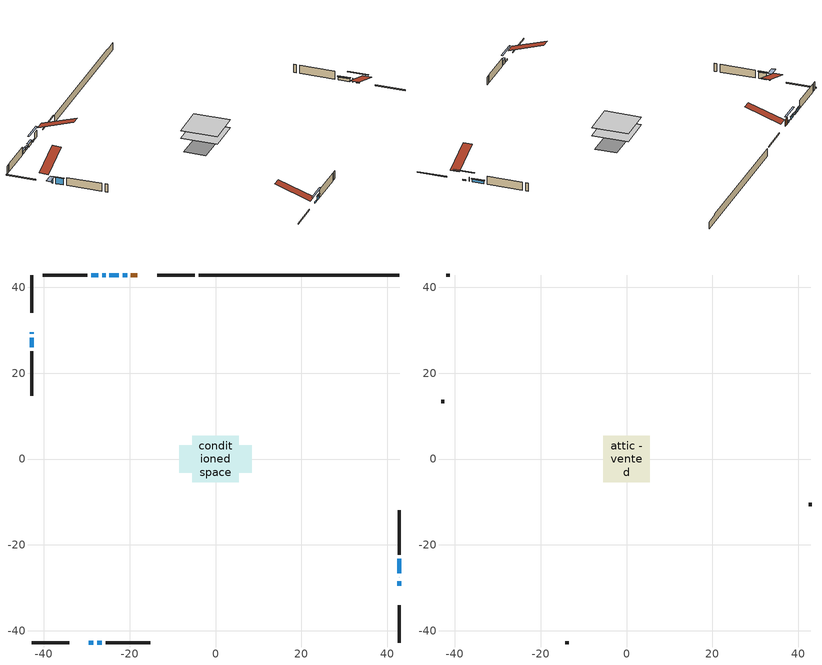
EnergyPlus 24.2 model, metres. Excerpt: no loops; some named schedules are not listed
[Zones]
conditioned space
 floor adiabatic (AdiabaticFloorConstruction): -5.37,-5.37 -5.37,5.37 5.37,5.37 5.37,-5.37 z0.49
 floor foundation (Slab1 construction): -8.45,-3.24 -8.45,3.24 8.45,3.24 8.45,-3.24 z-1.83
 wall outside (RimJoist1 construction): -4.81,42.86 -13.57,42.86 / -42.86,-42.86 -34.1,-42.86 / -42.86,42.86 -42.86,34.1 / 42.86,-42.86 42.86,-34.1 z0.49:0.79
 wall outside (AdiabaticWallConstruction 1): -18.18,42.86 -19.69,42.86 z0.49:2.52
 wall outside (AdiabaticWallConstruction): -42.86,29.48 -42.86,29.18 z0.49:2.07; 42.86,-29.48 42.86,-28.51 z0.49:0.8; -20.61,42.86 -21.58,42.86 / -29.48,-42.86 -28.52,-42.86 z0.49:0.95; 42.86,-27.59 42.86,-27.52 / -27.59,-42.86 -26.47,-42.86 z0.49:1.71; 42.86,-26.59 42.86,-23.24 / -22.51,42.86 -24.69,42.86 / -27.36,42.86 -28.94,42.86 z0.49:1.3; -25.62,42.86 -26.44,42.86 z0.49:1.05; -42.86,28.25 -42.86,26.01 z0.49:2.42
 wall outside (Wall1 construction): -29.87,42.86 -40.23,42.86 / -25.54,-42.86 -15.18,-42.86 / -42.86,25.08 -42.86,14.72 / 42.86,-22.31 42.86,-11.95 z0.49:2.93
 wall foundation (FoundationWall1 construction): -3.88,42.86,-1.83 -3.88,42.86,0.49 38.19,42.86,0.49 38.19,42.86,0.24 42.86,42.86,0.24 42.86,42.86,-1.83
 window (WindowConstruction 6): -42.86,29.48 -42.86,29.18 z0.49:2.07
 window (WindowConstruction 8): 42.86,-29.48 42.86,-28.52 z0.49:0.79
 window (WindowConstruction 9): -20.61,42.86 -21.58,42.86 z0.49:0.95
 window (WindowConstruction 10): -29.48,-42.86 -28.52,-42.86 z0.49:0.95
 window (WindowConstruction 7): 42.86,-27.59 42.86,-27.52 z0.49:1.71
 window (WindowConstruction): 42.86,-26.59 42.86,-23.24 z0.49:1.3
 window (WindowConstruction 1): -22.51,42.86 -24.69,42.86 z0.49:1.3
 window (WindowConstruction 2): -25.62,42.86 -26.44,42.86 z0.49:1.05
 window (WindowConstruction 3): -27.37,42.86 -28.94,42.86 z0.49:1.3
 window (WindowConstruction 4): -27.59,-42.86 -26.47,-42.86 z0.49:1.71
 window (WindowConstruction 5): -42.86,28.25 -42.86,26.01 z0.49:2.42
 door (Door): -18.18,42.86 -19.68,42.86 z0.49:2.52
 ceiling adiabatic (AdiabaticFloorConstruction): 5.37,-5.37 5.37,5.37 -5.37,5.37 -5.37,-5.37 z0.49
attic - vented
 floor to conditioned space (Floor1 construction Reversed): -5.37,-5.37 -5.37,5.37 5.37,5.37 5.37,-5.37 z2.93
 wall outside (Wall2 construction): -41.16,42.86 -41.93,42.86 / -14.25,-42.86 -13.48,-42.86 / -42.86,13.79 -42.86,13.02 / 42.86,-11.02 42.86,-10.25 z0.49:2.93
 roof outside (Roof1 construction): -17.25,42.86,2.93 -17.25,32.4,6.42 -14.5,32.4,6.42 -14.5,42.86,2.93; -30.41,-42.86,2.93 -30.41,-32.4,6.42 -33.17,-32.4,6.42 -33.17,-42.86,2.93; -42.86,30.41,2.93 -32.4,30.41,6.42 -32.4,33.17,6.42 -42.86,33.17,2.93; 42.86,-30.41,2.93 32.4,-30.41,6.42 32.4,-33.17,6.42 42.86,-33.17,2.93
shading: -42.86,28.72 -42.86,29.94 -45.91,29.94 -45.91,28.72 z2.53; 42.86,-25.88 42.86,-32.12 43.27,-32.12 43.27,-25.88 z3.43; -24.22,42.86 -17.97,42.86 -17.97,43.27 -24.22,43.27 z3.59; -25.88,-42.86 -32.12,-42.86 -32.12,-43.27 -25.88,-43.27 z3.59; 42.86,-23.04 42.86,-26.79 43.27,-26.79 43.27,-23.04 z1.5; -24.89,42.86 -22.31,42.86 -22.31,43.27 -24.89,43.27 z1.5; -26.64,42.86 -25.42,42.86 -25.42,43.27 -26.64,43.27 z1.25; -29.14,42.86 -27.16,42.86 -27.16,43.27 -29.14,43.27 z1.5; -26.27,-42.86 -27.79,-42.86 -27.79,-43.27 -26.27,-43.27 z1.91; -42.86,25.81 -42.86,28.45 -43.27,28.45 -43.27,25.81 z2.62
[Building]
Building 1: Terrain=Suburbs
[Site:Location]
Edmonton Intl AP_AB: Latitude {deg}=53.31; Longitude {deg}=-113.58; Time Zone {hr}=-7; Elevation {m}=723; Keep Site Location Information=Yes
[Site:GroundTemperature:Shallow]
-1.56185, -3.61833, -3.78302, -2.80711, 1.11059, 5.01004, 8.39065, 10.5322, 10.7141, 8.97234, 5.67794, 1.89811
[Site:WaterMainsTemperature]
Calculation Method=Schedule; Temperature Schedule=mains temperature schedule
[Material] Roughness=Rough; Thermal Absorptance=0.9
Name | Thickness {m} | Conductivity {W/m-K} | Density {kg/m3} | Specific Heat {J/kg-K} | Solar Absorptance | Visible Absorptance
asphalt or fiberglass shingles | 0.00635 | 0.162714 | 1121.4 | 1465.45 | 0.4 | 0.4
ceiling loosefill ins | 0.0846667 | 0.0480833 | 16.02 | 1046.75 | 0.7 | 0.7
ceiling stud and cavity | 0.1397 | 0.0811219 | 65.682 | 1177.47 | 0.7 | 0.7
concrete 4.0 in. | 0.1016 | 1.803125 | 2242.8 | 837.4 | 0.7 | 0.7
concrete 8.0 in. | 0.2032 | 1.803125 | 2242.8 | 837.4 | 0.7 | 0.7
door material | 0.04445 | 0.053851 | 512.64 | 1214.23 | 0.7 | 0.7
exterior vertical ins | 0.0480821 | 0.029427 | 32.04 | 1214.23 | 0.7 | 0.7
floor covering | 0.0127 | 0.0433444 | 54.468 | 1339.84 | 0.6 | 0.6
floor rigid ins; wall rigid ins | 0.512978 | 0.029427 | 32.04 | 1214.23 | 0.7 | 0.7
floor stud and cavity | 0.1397 | 1.75129 | 37.0049 | 1207.88 | 0.7 | 0.7
furniture material conditioned space 1 | 0.1524 | 0.115458 | 640.8 | 1214.23 | 0.6 | 0.6
gypsum board | 0.0127 | 0.160291 | 801 | 837.4 | 0.6 | 0.6
gypsum board 1 | 0.0127 | 0.160291 | 801 | 837.4 | 0.7 | 0.7
osb sheathing 0.5 in. | 0.0127 | 0.115458 | 512.64 | 1214.23 | 0.7 | 0.7
osb sheathing 0.75 in. | 0.01905 | 0.115458 | 512.64 | 1214.23 | 0.7 | 0.7
osb sheathing 2.0 in. | 0.0508 | 0.115458 | 512.64 | 1214.23 | 0.7 | 0.7
rim joist stud and cavity | 0.0508 | 0.0314757 | 125.044 | 1163.47 | 0.6 | 0.6
wall stud and cavity | 0.1397 | 0.0999226 | 139.0536 | 1170.24 | 0.7 | 0.7
wall stud and cavity 1 | 0.0889 | 6.1454 | 50.32683 | 1063.81 | 0.6 | 0.6
wall stud and cavity 2 | 0.0889 | 0.380278 | 52.3479 | 1209.89 | 0.7 | 0.7
wall stud and cavity 3 | 0.0889 | 0.391764 | 83.0341 | 1211.67 | 0.7 | 0.7
wood siding | 0.0254 | 0.102417 | 544.68 | 1172.36 | 0.4 | 0.4
wood siding 1 | 0.00254 | 0.102417 | 544.68 | 1172.36 | 0.4 | 0.4
wood siding 2; wood siding 3; wood siding 4 | 0.0254 | 0.102417 | 544.68 | 1172.36 | 0.7 | 0.7
[WindowMaterial:SimpleGlazingSystem]
Name | U-Factor {W/m2-K} | Solar Heat Gain Coefficient
WindowMaterial | 1.87488 | 0.49
WindowMaterial 1 | 1.84365 | 0.5
WindowMaterial 10 | 2.70443 | 0.39
WindowMaterial 2 | 2.13833 | 0.41
WindowMaterial 3 | 1.88339 | 0.49
WindowMaterial 4 | 1.8391 | 0.5
WindowMaterial 5 | 1.76415 | 0.52
WindowMaterial 6 | 2.435862 | 0.36
WindowMaterial 7 | 2.7209 | 0.26
WindowMaterial 8 | 4.83084 | 0.59
WindowMaterial 9 | 5.32199 | 0.49
[Construction]
AdiabaticFloorConstruction: floor stud and cavity, floor rigid ins, osb sheathing 0.75 in., floor covering
AdiabaticWallConstruction: wood siding 3, wall rigid ins, wall stud and cavity 2, gypsum board
AdiabaticWallConstruction 1: wood siding 4, wall rigid ins, wall stud and cavity 2, gypsum board
Door: door material
Floor1 construction Reversed: gypsum board, ceiling stud and cavity, ceiling loosefill ins
FoundationWall1 construction: concrete 8.0 in., gypsum board 1
furniture construction conditioned space 1: furniture material conditioned space 1
PartitionWallConstruction: gypsum board, wall stud and cavity 3, gypsum board
RimJoist1 construction: wood siding 2, osb sheathing 2.0 in., rim joist stud and cavity
Roof1 construction: asphalt or fiberglass shingles
Slab1 construction: concrete 4.0 in.
Wall1 construction: wood siding, osb sheathing 0.5 in., wall stud and cavity, gypsum board
Wall2 construction: wood siding 1, wall stud and cavity 1
WindowConstruction: WindowMaterial
WindowConstruction 1: WindowMaterial 1
WindowConstruction 10: WindowMaterial 10
WindowConstruction 2: WindowMaterial 2
WindowConstruction 3: WindowMaterial 3
WindowConstruction 4: WindowMaterial 4
WindowConstruction 5: WindowMaterial 5
WindowConstruction 6: WindowMaterial 6
WindowConstruction 7: WindowMaterial 7
WindowConstruction 8: WindowMaterial 8
WindowConstruction 9: WindowMaterial 9
[Zone] Multiplier=1; Part of Total Floor Area=Yes
Name | Volume {m3}
attic - vented | 65.2943
conditioned space | 559.7
[Space]
Name | Zone | Volume {m3}
attic - vented 1 | attic - vented | 65.2943
conditioned space 1 | conditioned space | 559.7
[ZoneInfiltration:EffectiveLeakageArea]
infil attic - vented 1: Zone or Space=attic - vented 1; Schedule=Always On Discrete; Effective Air Leakage Area {cm2}=4012.17; Stack Coefficient=0.00041204; Wind Coefficient=1.37148e-05
[ZoneMixing]
whole house fan mix: Zone or Space=attic - vented; Schedule=Always On Continuous; Design Flow Rate Calculation Method=Flow/Zone; Design Flow Rate {m3/s}=0; Source Zone or Space=conditioned space
[SurfaceProperty:ExposedFoundationPerimeter]
Slab1: Exposed Perimeter Calculation Method=TotalExposedPerimeter; Total Exposed Perimeter {m}=46.737
[InternalMass] Zone or ZoneList=conditioned space; Space or SpaceList=conditioned space 1
Name | Construction | Surface Area {m2}
furniture mass conditioned space 1 | furniture construction conditioned space 1 | 89.86
partition wall mass | PartitionWallConstruction | 224.65
[Lights]
interior lighting: Zone or ZoneList or Space or SpaceList=conditioned space 1; Schedule=interior lighting schedule; Design Level Calculation Method=LightingLevel; Lighting Level {W}=343.2; Return Air Fraction=0; Fraction Radiant=0.6; Fraction Visible=0.2; Fraction Replaceable=1
[People]
occupants: Zone or ZoneList or Space or SpaceList=conditioned space 1; Number of People Schedule=occupants schedule; Number of People Calculation Method=People; Number of People=3; Fraction Radiant=0.314171; Sensible Heat Fraction=0.56303; Activity Level Schedule=occupants activity schedule; Carbon Dioxide Generation Rate {m3/s-W}=0; Enable ASHRAE 55 Comfort Warnings=No; Mean Radiant Temperature Calculation Type=EnclosureAveraged
[ElectricEquipment] Zone or ZoneList or Space or SpaceList=conditioned space 1; Design Level Calculation Method=EquipmentLevel
Name | Schedule | Design Level {W} | Fraction Latent | Fraction Radiant | Fraction Lost
clothes dryer | clothes dryer schedule | 140.772 | 0.015 | 0.081 | 0.85
clothes washer | clothes washer schedule | 32.1985 | 0.03 | 0.162 | 0.7
cooking range | cooking range schedule | 215.147 | 0.08 | 0.432 | 0.2
dishwasher | dishwasher schedule | 66.8632 | 0.3 | 0.18 | 0.4
fridge | fridge schedule | 72.9452 | 0 | 0.6 | 0
mech vent bath fan 0 | mech vent bath fan 0 schedule | 50.2 | 0 | 0 | 1
mech vent bath fan 1 | mech vent bath fan 1 schedule | 50.2 | 0 | 0 | 1
mech vent house fan | mech vent house fan schedule | 0 | 0 | 0 | 1
mech vent house fan cfis | mech vent house fan cfis schedule | 0 | 0 | 0 | 0
mech vent range fan 0 | mech vent range fan 0 schedule | 57 | 0 | 0 | 1
misc plug loads | misc plug loads schedule | 494.7 | 0.045 | 0.513 | 0.1
whole house fan | Always On Discrete | 0 | 0 | 0 | 1
[OtherEquipment] Zone or ZoneList or Space or SpaceList=conditioned space 1; Design Level Calculation Method=EquipmentLevel
Name | Fuel Type | Schedule | Design Level {W} | Fraction Latent | Fraction Radiant | Fraction Lost
clothes dryer 1 | Electricity | clothes dryer schedule | 0 | 0.015 | 0.081 | 0.85
cooking range 1 | Electricity | cooking range schedule | 0 | 0.08 | 0.432 | 0.2
general water use latent | None | general water use schedule | 62.594 | 1 | 0 | 0
general water use sensible | None | general water use schedule | -61.6891 | 0 | 0.6 | 0
mech vent house fan latent load | None | Always On Discrete | 0 | 1 | 0 | 0
mech vent house fan sensible load | None | Always On Discrete | 0 | 0 | 0 | 0
water heater energy adjustment1 | NaturalGas | Always On Discrete | 0.01 | 0 | 0 | 1
[ZoneInfiltration:DesignFlowRate] Zone or ZoneList or Space or SpaceList=conditioned space 1; Schedule=Always On Discrete; Design Flow Rate Calculation Method=Flow/Zone; Design Flow Rate {m3/s}=0
infil flow; natural vent flow; whole house fan flow
[AvailabilityManager:Scheduled]
furnace airloop Availability Manager: Schedule=Always On Discrete
[Foundation:Kiva]
Foundation Kiva 1: Initial Indoor Air Temperature {C}=18; Wall Height Above Grade {m}=0.489996; Wall Depth Below Slab {m}=0.2032; Custom Block Material Name 1=exterior vertical ins; Custom Block Depth 1 {m}=2.31999; Custom Block X Position 1 {m}=0.2159; Custom Block Z Position 1 {m}=0
[Foundation:Kiva:Settings]
Soil Conductivity {W/m-K}=0.849921; Soil Density {kg/m3}=1842.3; Soil Specific Heat {J/kg-K}=418.7; Ground Solar Absorptivity=0.9; Ground Thermal Absorptivity=0.9; Ground Surface Roughness {m}=0.03; Far-Field Width {m}=40; Deep-Ground Boundary Condition=ZeroFlux; Deep-Ground Depth {m}=40; Minimum Cell Dimension {m}=0.2; Maximum Cell Growth Coefficient=3; Simulation Timestep=Timestep
[Exterior:Lights]
exterior lighting: Schedule=exterior lighting schedule; Design Level {W}=75.6
[EnergyManagementSystem:GlobalVariable]
furnace_airloop_Fan_RTF
infil_program_Qfan
infil_program_Qinf
natural_vent_program_Qnv
natural_vent_program_Qwhf
[EnergyManagementSystem:Sensor]
Name | Output:Variable or Output:Meter Index Key | Output:Variable or Output:Meter
airflow_gain | infil flow | Infiltration Sensible Heat Gain Energy
airflow_gain_1 | natural vent flow | Infiltration Sensible Heat Gain Energy
airflow_gain_2 | whole house fan flow | Infiltration Sensible Heat Gain Energy
airflow_loss | infil flow | Infiltration Sensible Heat Loss Energy
airflow_loss_1 | natural vent flow | Infiltration Sensible Heat Loss Energy
airflow_loss_2 | whole house fan flow | Infiltration Sensible Heat Loss Energy
clg_load_cond |  | Cooling:EnergyTransfer:Zone:CONDITIONED SPACE
clg_sp_s; clg_sp_s_1 | cooling setpoint | Schedule Value
clothes_dryer_exhaust_0_sch_s | clothes dryer exhaust 0 schedule | Schedule Value
cool_season | cooling season schedule | Schedule Value
htg_load_cond |  | Heating:EnergyTransfer:Zone:CONDITIONED SPACE
htg_sp_s; htg_sp_s_1 | heating setpoint | Schedule Value
ig_ee_conv | clothes dryer | Electric Equipment Convective Heating Energy
ig_ee_conv_2 | cooking range | Electric Equipment Convective Heating Energy
ig_ee_conv_4 | fridge | Electric Equipment Convective Heating Energy
ig_ee_conv_5 | misc plug loads | Electric Equipment Convective Heating Energy
ig_ee_conv_6 | whole house fan | Electric Equipment Convective Heating Energy
ig_ee_rad | clothes dryer | Electric Equipment Radiant Heating Energy
ig_ee_rad_2 | cooking range | Electric Equipment Radiant Heating Energy
ig_ee_rad_4 | fridge | Electric Equipment Radiant Heating Energy
ig_ee_rad_5 | misc plug loads | Electric Equipment Radiant Heating Energy
ig_ee_rad_6 | whole house fan | Electric Equipment Radiant Heating Energy
ig_lgt_conv | interior lighting | Lights Convective Heating Energy
ig_lgt_rad | interior lighting | Lights Radiant Heating Energy
ig_lgt_vis | interior lighting | Lights Visible Radiation Heating Energy
ig_oe_conv | clothes dryer 1 | Other Equipment Convective Heating Energy
ig_oe_conv_1 | cooking range 1 | Other Equipment Convective Heating Energy
ig_oe_conv_2 | general water use latent | Other Equipment Convective Heating Energy
ig_oe_conv_3 | general water use sensible | Other Equipment Convective Heating Energy
ig_oe_conv_4 | water heater energy adjustment1 | Other Equipment Convective Heating Energy
ig_oe_rad | clothes dryer 1 | Other Equipment Radiant Heating Energy
ig_oe_rad_1 | cooking range 1 | Other Equipment Radiant Heating Energy
ig_oe_rad_2 | general water use latent | Other Equipment Radiant Heating Energy
ig_oe_rad_3 | general water use sensible | Other Equipment Radiant Heating Energy
ig_oe_rad_4 | water heater energy adjustment1 | Other Equipment Radiant Heating Energy
ig_ppl_conv | occupants | People Convective Heating Energy
ig_ppl_rad | occupants | People Radiant Heating Energy
im_conv | furniture mass conditioned space 1 | Surface Inside Face Convection Heat Gain Energy
im_conv_1 | partition wall mass | Surface Inside Face Convection Heat Gain Energy
im_ig | furniture mass conditioned space 1 | Surface Inside Face Internal Gains Radiation Heat Gain Energy
im_ig_1 | partition wall mass | Surface Inside Face Internal Gains Radiation Heat Gain Energy
im_lgt | furniture mass conditioned space 1 | Surface Inside Face Lights Radiation Heat Gain Energy
im_lgt_1 | partition wall mass | Surface Inside Face Lights Radiation Heat Gain Energy
im_sol | furniture mass conditioned space 1 | Surface Inside Face Solar Radiation Heat Gain Energy
im_sol_1 | partition wall mass | Surface Inside Face Solar Radiation Heat Gain Energy
im_surf | furniture mass conditioned space 1 | Surface Inside Face Net Surface Thermal Radiation Heat Gain Energy
im_surf_1 | partition wall mass | Surface Inside Face Net Surface Thermal Radiation Heat Gain Energy
mech_vent_bath_fan_0_sch_s | mech vent bath fan 0 schedule | Schedule Value
mech_vent_bath_fan_1_sch_s | mech vent bath fan 1 schedule | Schedule Value
mech_vent_range_fan_0_sch_s | mech vent range fan 0 schedule | Schedule Value
mv_conv | mech vent bath fan 0 | Electric Equipment Convective Heating Energy
mv_conv_1 | mech vent bath fan 1 | Electric Equipment Convective Heating Energy
mv_conv_2 | mech vent house fan | Electric Equipment Convective Heating Energy
mv_conv_3 | mech vent house fan cfis | Electric Equipment Convective Heating Energy
mv_conv_4 | mech vent range fan 0 | Electric Equipment Convective Heating Energy
mv_conv_5 | mech vent house fan latent load | Other Equipment Convective Heating Energy
mv_conv_6 | mech vent house fan sensible load | Other Equipment Convective Heating Energy
mv_rad | mech vent bath fan 0 | Electric Equipment Radiant Heating Energy
mv_rad_1 | mech vent bath fan 1 | Electric Equipment Radiant Heating Energy
mv_rad_2 | mech vent house fan | Electric Equipment Radiant Heating Energy
mv_rad_3 | mech vent house fan cfis | Electric Equipment Radiant Heating Energy
mv_rad_4 | mech vent range fan 0 | Electric Equipment Radiant Heating Energy
mv_rad_5 | mech vent house fan latent load | Other Equipment Radiant Heating Energy
mv_rad_6 | mech vent house fan sensible load | Other Equipment Radiant Heating Energy
natural_vent_s | natural vent schedule | Schedule Value
out_pb_s |  | Site Outdoor Air Barometric Pressure
out_wt_s |  | Site Outdoor Air Humidity Ratio
site_vw_s |  | Site Wind Speed
ss_back_out | Window1 | Surface Window Shortwave from Zone Back Out Window Heat Transfer Rate
ss_back_out_1 | Window11 | Surface Window Shortwave from Zone Back Out Window Heat Transfer Rate
ss_back_out_10 | Window9 | Surface Window Shortwave from Zone Back Out Window Heat Transfer Rate
ss_back_out_2 | Window12 | Surface Window Shortwave from Zone Back Out Window Heat Transfer Rate
ss_back_out_3 | Window13 | Surface Window Shortwave from Zone Back Out Window Heat Transfer Rate
ss_back_out_4 | Window2 | Surface Window Shortwave from Zone Back Out Window Heat Transfer Rate
ss_back_out_5 | Window3 | Surface Window Shortwave from Zone Back Out Window Heat Transfer Rate
ss_back_out_6 | Window5 | Surface Window Shortwave from Zone Back Out Window Heat Transfer Rate
ss_back_out_7 | Window6 | Surface Window Shortwave from Zone Back Out Window Heat Transfer Rate
ss_back_out_8 | Window7 | Surface Window Shortwave from Zone Back Out Window Heat Transfer Rate
ss_back_out_9 | Window8 | Surface Window Shortwave from Zone Back Out Window Heat Transfer Rate
ss_conv | Door1 | Surface Inside Face Convection Heat Gain Energy
ss_conv_1 | Window1 | Surface Inside Face Convection Heat Gain Energy
ss_conv_10 | Window8 | Surface Inside Face Convection Heat Gain Energy
ss_conv_11 | Window9 | Surface Inside Face Convection Heat Gain Energy
ss_conv_2 | Window11 | Surface Inside Face Convection Heat Gain Energy
ss_conv_3 | Window12 | Surface Inside Face Convection Heat Gain Energy
ss_conv_4 | Window13 | Surface Inside Face Convection Heat Gain Energy
ss_conv_5 | Window2 | Surface Inside Face Convection Heat Gain Energy
ss_conv_6 | Window3 | Surface Inside Face Convection Heat Gain Energy
ss_conv_7 | Window5 | Surface Inside Face Convection Heat Gain Energy
ss_conv_8 | Window6 | Surface Inside Face Convection Heat Gain Energy
ss_conv_9 | Window7 | Surface Inside Face Convection Heat Gain Energy
ss_ig | Door1 | Surface Inside Face Internal Gains Radiation Heat Gain Energy
ss_ig_1 | Window1 | Surface Inside Face Internal Gains Radiation Heat Gain Energy
ss_ig_10 | Window8 | Surface Inside Face Internal Gains Radiation Heat Gain Energy
ss_ig_11 | Window9 | Surface Inside Face Internal Gains Radiation Heat Gain Energy
ss_ig_2 | Window11 | Surface Inside Face Internal Gains Radiation Heat Gain Energy
ss_ig_3 | Window12 | Surface Inside Face Internal Gains Radiation Heat Gain Energy
ss_ig_4 | Window13 | Surface Inside Face Internal Gains Radiation Heat Gain Energy
ss_ig_5 | Window2 | Surface Inside Face Internal Gains Radiation Heat Gain Energy
ss_ig_6 | Window3 | Surface Inside Face Internal Gains Radiation Heat Gain Energy
ss_ig_7 | Window5 | Surface Inside Face Internal Gains Radiation Heat Gain Energy
ss_ig_8 | Window6 | Surface Inside Face Internal Gains Radiation Heat Gain Energy
ss_ig_9 | Window7 | Surface Inside Face Internal Gains Radiation Heat Gain Energy
ss_lgt | Door1 | Surface Inside Face Lights Radiation Heat Gain Energy
ss_sol | Door1 | Surface Inside Face Solar Radiation Heat Gain Energy
ss_surf | Door1 | Surface Inside Face Net Surface Thermal Radiation Heat Gain Energy
ss_surf_1 | Window1 | Surface Inside Face Net Surface Thermal Radiation Heat Gain Energy
ss_surf_10 | Window8 | Surface Inside Face Net Surface Thermal Radiation Heat Gain Energy
ss_surf_11 | Window9 | Surface Inside Face Net Surface Thermal Radiation Heat Gain Energy
ss_surf_2 | Window11 | Surface Inside Face Net Surface Thermal Radiation Heat Gain Energy
ss_surf_3 | Window12 | Surface Inside Face Net Surface Thermal Radiation Heat Gain Energy
ss_surf_4 | Window13 | Surface Inside Face Net Surface Thermal Radiation Heat Gain Energy
ss_surf_5 | Window2 | Surface Inside Face Net Surface Thermal Radiation Heat Gain Energy
ss_surf_6 | Window3 | Surface Inside Face Net Surface Thermal Radiation Heat Gain Energy
ss_surf_7 | Window5 | Surface Inside Face Net Surface Thermal Radiation Heat Gain Energy
ss_surf_8 | Window6 | Surface Inside Face Net Surface Thermal Radiation Heat Gain Energy
ss_surf_9 | Window7 | Surface Inside Face Net Surface Thermal Radiation Heat Gain Energy
ss_trans_in | Window1 | Surface Window Transmitted Solar Radiation Rate
ss_trans_in_1 | Window11 | Surface Window Transmitted Solar Radiation Rate
ss_trans_in_10 | Window9 | Surface Window Transmitted Solar Radiation Rate
ss_trans_in_2 | Window12 | Surface Window Transmitted Solar Radiation Rate
ss_trans_in_3 | Window13 | Surface Window Transmitted Solar Radiation Rate
ss_trans_in_4 | Window2 | Surface Window Transmitted Solar Radiation Rate
ss_trans_in_5 | Window3 | Surface Window Transmitted Solar Radiation Rate
ss_trans_in_6 | Window5 | Surface Window Transmitted Solar Radiation Rate
ss_trans_in_7 | Window6 | Surface Window Transmitted Solar Radiation Rate
ss_trans_in_8 | Window7 | Surface Window Transmitted Solar Radiation Rate
ss_trans_in_9 | Window8 | Surface Window Transmitted Solar Radiation Rate
ss_trans_out | Window1 | Surface Inside Face Initial Transmitted Diffuse Transmitted Out Window Solar Radiation Rate
ss_trans_out_1 | Window11 | Surface Inside Face Initial Transmitted Diffuse Transmitted Out Window Solar Radiation Rate
ss_trans_out_10 | Window9 | Surface Inside Face Initial Transmitted Diffuse Transmitted Out Window Solar Radiation Rate
ss_trans_out_2 | Window12 | Surface Inside Face Initial Transmitted Diffuse Transmitted Out Window Solar Radiation Rate
ss_trans_out_3 | Window13 | Surface Inside Face Initial Transmitted Diffuse Transmitted Out Window Solar Radiation Rate
ss_trans_out_4 | Window2 | Surface Inside Face Initial Transmitted Diffuse Transmitted Out Window Solar Radiation Rate
ss_trans_out_5 | Window3 | Surface Inside Face Initial Transmitted Diffuse Transmitted Out Window Solar Radiation Rate
ss_trans_out_6 | Window5 | Surface Inside Face Initial Transmitted Diffuse Transmitted Out Window Solar Radiation Rate
ss_trans_out_7 | Window6 | Surface Inside Face Initial Transmitted Diffuse Transmitted Out Window Solar Radiation Rate
ss_trans_out_8 | Window7 | Surface Inside Face Initial Transmitted Diffuse Transmitted Out Window Solar Radiation Rate
ss_trans_out_9 | Window8 | Surface Inside Face Initial Transmitted Diffuse Transmitted Out Window Solar Radiation Rate
s_conv | Floor1 | Surface Inside Face Convection Heat Gain Energy
s_conv_1 | FoundationWall1 | Surface Inside Face Convection Heat Gain Energy
s_conv_10 | Wall1:180 | Surface Inside Face Convection Heat Gain Energy
s_conv_11 | Wall1:270 | Surface Inside Face Convection Heat Gain Energy
s_conv_12 | Wall1:90 | Surface Inside Face Convection Heat Gain Energy
s_conv_2 | inferred conditioned ceiling | Surface Inside Face Convection Heat Gain Energy
s_conv_3 | inferred conditioned floor | Surface Inside Face Convection Heat Gain Energy
s_conv_4 | RimJoist1:0 | Surface Inside Face Convection Heat Gain Energy
s_conv_5 | RimJoist1:180 | Surface Inside Face Convection Heat Gain Energy
s_conv_6 | RimJoist1:270 | Surface Inside Face Convection Heat Gain Energy
s_conv_7 | RimJoist1:90 | Surface Inside Face Convection Heat Gain Energy
s_conv_8 | Slab1 | Surface Inside Face Convection Heat Gain Energy
s_conv_9 | Wall1:0 | Surface Inside Face Convection Heat Gain Energy
s_ig | Floor1 | Surface Inside Face Internal Gains Radiation Heat Gain Energy
s_ig_1 | FoundationWall1 | Surface Inside Face Internal Gains Radiation Heat Gain Energy
s_ig_10 | Wall1:180 | Surface Inside Face Internal Gains Radiation Heat Gain Energy
